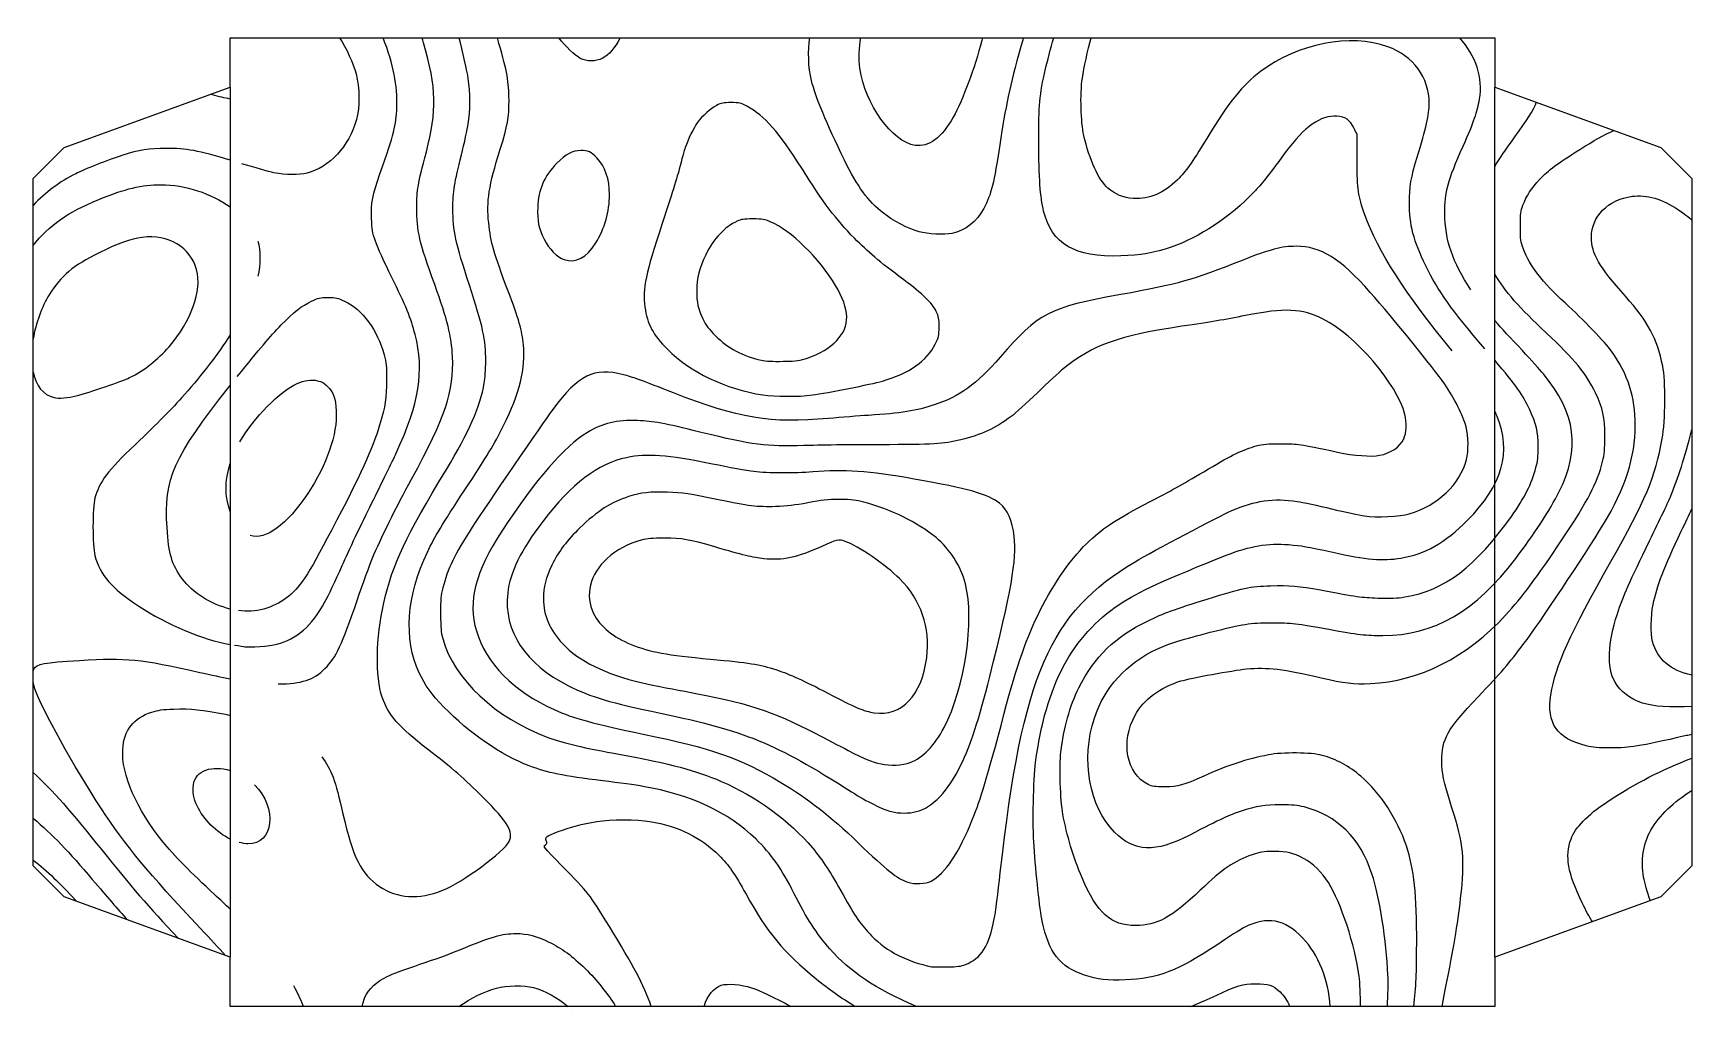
# Model space of a CAD drawing. Header units: inches. Extents: x -1.05 to 1.05, y -0.62 to 0.62.
import ezdxf

# ---------------------------------------------------------------- set-up
doc = ezdxf.new("R2010")
doc.units = ezdxf.units.IN
doc.header["$MEASUREMENT"] = 0
for name, color, linetype in [('design', 4, 'Continuous'), ('hammer', 10, 'Continuous'), ('IMAGE', 7, 'Continuous')]:
    doc.layers.add(name, color=color, linetype=linetype)

msp = doc.modelspace()

# ---------------------------------------------------------------- linework, layer by layer
at = {"layer": 'design'}
msp.add_lwpolyline([(-0.7773, -0.0172), (-0.7773, -0.0172)], close=True, dxfattribs=at)
for points, knots in [([(-0.6636, 0.615), (-0.655, 0.6018), (-0.6464, 0.5829), (-0.6427, 0.5692), (-0.6381, 0.5518), (-0.6378, 0.5263), (-0.6421, 0.5113), (-0.6518, 0.4772), (-0.6764, 0.4505), (-0.7049, 0.4431), (-0.7151, 0.4405), (-0.7323, 0.4407), (-0.7469, 0.4437), (-0.7537, 0.445), (-0.7719, 0.4502), (-0.7876, 0.4551)], [0, 0, 0, 0, 0.890501, 0.890501, 0.890501, 1.890501, 1.890501, 1.890501, 2.890501, 2.890501, 2.890501, 3.890501, 3.890501, 3.890501, 4.890501, 4.890501, 4.890501, 4.890501]), ([(-0.7432, -0.1551), (-0.7178, -0.1485), (-0.699, -0.132), (-0.6822, -0.1014), (-0.6783, -0.0944), (-0.6685, -0.0736), (-0.6604, -0.0552), (-0.6522, -0.0368), (-0.6354, -0.0013), (-0.623, 0.0237), (-0.6105, 0.0488), (-0.5965, 0.0775), (-0.5918, 0.0876), (-0.5625, 0.1507), (-0.5559, 0.192), (-0.5678, 0.2384), (-0.5729, 0.2585), (-0.5798, 0.2753), (-0.5977, 0.3114), (-0.6064, 0.329), (-0.6156, 0.3493), (-0.618, 0.3566), (-0.622, 0.3683), (-0.6226, 0.3716), (-0.6231, 0.3856), (-0.6238, 0.4054), (-0.6219, 0.4156), (-0.6124, 0.4424), (-0.594, 0.4945), (-0.592, 0.5024), (-0.5909, 0.5271), (-0.5898, 0.5541), (-0.5952, 0.5813), (-0.6085, 0.6148), (-0.6085, 0.6149), (-0.6085, 0.6149), (-0.6085, 0.615)], [0, 0, 0, 0, 1, 1, 1, 2, 2, 2, 3, 3, 3, 4, 4, 4, 5, 5, 5, 6, 6, 6, 7, 7, 7, 8, 8, 8, 9, 9, 9, 10, 10, 10, 11, 11, 11, 12, 12, 12, 12]), ([(-0.7417, -0.2055), (-0.7119, -0.2054), (-0.6964, -0.2004), (-0.6822, -0.186), (-0.6679, -0.1716), (-0.6606, -0.1561), (-0.6413, -0.0994), (-0.6343, -0.0789), (-0.6253, -0.0542), (-0.6213, -0.0445), (-0.6127, -0.0235), (-0.591, 0.0203), (-0.5722, 0.0547), (-0.529, 0.1337), (-0.5181, 0.1662), (-0.5203, 0.21), (-0.5215, 0.2359), (-0.5268, 0.2572), (-0.5429, 0.3016), (-0.5626, 0.3559), (-0.5658, 0.3697), (-0.5656, 0.3995), (-0.5655, 0.4225), (-0.5646, 0.4279), (-0.5535, 0.4702), (-0.5398, 0.5228), (-0.5405, 0.5509), (-0.5571, 0.6085), (-0.5577, 0.6108), (-0.5584, 0.613), (-0.559, 0.615)], [3.153737, 3.153737, 3.153737, 3.153737, 4.153737, 4.153737, 4.153737, 5.153737, 5.153737, 5.153737, 6.153737, 6.153737, 6.153737, 7.153737, 7.153737, 7.153737, 8.153737, 8.153737, 8.153737, 9.153737, 9.153737, 9.153737, 10.153737, 10.153737, 10.153737, 11.153737, 11.153737, 11.153737, 12.153737, 12.153737, 12.153737, 12.357657, 12.357657, 12.357657, 12.357657]), ([(-0.6861, -0.2983), (-0.6745, -0.3131), (-0.6689, -0.3283), (-0.6594, -0.3703), (-0.647, -0.4254), (-0.636, -0.4474), (-0.6131, -0.4626), (-0.5901, -0.4779), (-0.5627, -0.4797), (-0.5337, -0.4679), (-0.5068, -0.4569), (-0.4548, -0.4189), (-0.4484, -0.4055), (-0.4427, -0.3934), (-0.4499, -0.3813), (-0.4812, -0.35), (-0.5058, -0.3254), (-0.5198, -0.3132), (-0.552, -0.2883), (-0.5889, -0.2599), (-0.6016, -0.2452), (-0.6096, -0.2222), (-0.6185, -0.1965), (-0.6176, -0.1468), (-0.6074, -0.1026), (-0.596, -0.0526), (-0.5804, -0.0194), (-0.5281, 0.0667), (-0.4997, 0.1135), (-0.485, 0.1471), (-0.48, 0.1764), (-0.479, 0.1826), (-0.4781, 0.1951), (-0.4781, 0.2042), (-0.4781, 0.2318), (-0.4817, 0.2485), (-0.4989, 0.301), (-0.5166, 0.3548), (-0.5198, 0.3697), (-0.5198, 0.3982), (-0.5198, 0.4192), (-0.5179, 0.4315), (-0.509, 0.4664), (-0.5053, 0.4813), (-0.5013, 0.499), (-0.5003, 0.5056), (-0.4978, 0.5211), (-0.4978, 0.5465), (-0.5003, 0.5635), (-0.5016, 0.5719), (-0.5077, 0.5987), (-0.5119, 0.615)], [7.710071, 7.710071, 7.710071, 7.710071, 8.710071, 8.710071, 8.710071, 9.710071, 9.710071, 9.710071, 10.710071, 10.710071, 10.710071, 11.710071, 11.710071, 11.710071, 12.710071, 12.710071, 12.710071, 13.710071, 13.710071, 13.710071, 14.710071, 14.710071, 14.710071, 15.710071, 15.710071, 15.710071, 16.710071, 16.710071, 16.710071, 17.710071, 17.710071, 17.710071, 18.710071, 18.710071, 18.710071, 19.710071, 19.710071, 19.710071, 20.710071, 20.710071, 20.710071, 21.710071, 21.710071, 21.710071, 22.710071, 22.710071, 22.710071, 23.710071, 23.710071, 23.710071, 24.44512, 24.44512, 24.44512, 24.44512]), ([(0.0686, -0.615), (0.0157, -0.5922), (-0.0154, -0.5715), (-0.0413, -0.5421), (-0.0583, -0.5228), (-0.0709, -0.5033), (-0.0866, -0.4719), (-0.1024, -0.4404), (-0.1157, -0.4215), (-0.1354, -0.4024), (-0.1708, -0.3681), (-0.2173, -0.3464), (-0.2786, -0.3356), (-0.2866, -0.3342), (-0.3095, -0.3311), (-0.3297, -0.3286), (-0.3808, -0.3223), (-0.3994, -0.3185), (-0.423, -0.3095), (-0.4583, -0.2961), (-0.4996, -0.2677), (-0.5312, -0.235), (-0.5471, -0.2185), (-0.5553, -0.2072), (-0.5627, -0.1913), (-0.5826, -0.1489), (-0.5787, -0.093), (-0.5522, -0.0381), (-0.5422, -0.0174), (-0.5341, -0.0041), (-0.5047, 0.0408), (-0.4769, 0.0831), (-0.4673, 0.099), (-0.4555, 0.1226), (-0.4353, 0.1631), (-0.4272, 0.1959), (-0.4302, 0.2252), (-0.4321, 0.2435), (-0.4362, 0.2579), (-0.4496, 0.2932), (-0.468, 0.3419), (-0.4718, 0.3549), (-0.4744, 0.3799), (-0.4774, 0.4076), (-0.4743, 0.427), (-0.4598, 0.4734), (-0.4503, 0.504), (-0.4486, 0.5134), (-0.4486, 0.5359), (-0.4486, 0.5586), (-0.4511, 0.5727), (-0.4614, 0.6079), (-0.4621, 0.6103), (-0.4628, 0.6126), (-0.4635, 0.615)], [0, 0, 0, 0, 0.968776, 0.968776, 0.968776, 1.968776, 1.968776, 1.968776, 2.968776, 2.968776, 2.968776, 3.968776, 3.968776, 3.968776, 4.968776, 4.968776, 4.968776, 5.968776, 5.968776, 5.968776, 6.968776, 6.968776, 6.968776, 7.968776, 7.968776, 7.968776, 8.968776, 8.968776, 8.968776, 9.968776, 9.968776, 9.968776, 10.968776, 10.968776, 10.968776, 11.968776, 11.968776, 11.968776, 12.968776, 12.968776, 12.968776, 13.968776, 13.968776, 13.968776, 14.968776, 14.968776, 14.968776, 15.968776, 15.968776, 15.968776, 16.968776, 16.968776, 16.968776, 17.968776, 17.968776, 17.968776, 17.968776]), ([(-0.3076, 0.615), (-0.3142, 0.6019), (-0.3216, 0.5935), (-0.3304, 0.5888), (-0.3383, 0.5847), (-0.3503, 0.5847), (-0.3581, 0.5889), (-0.3654, 0.5927), (-0.377, 0.604), (-0.3853, 0.615)], [0, 0, 0, 0, 0.797712, 0.797712, 0.797712, 1.797712, 1.797712, 1.797712, 2.691821, 2.691821, 2.691821, 2.691821]), ([(0.2041, 0.615), (0.2031, 0.6113), (0.2021, 0.6075), (0.201, 0.6038), (0.1867, 0.5525), (0.1815, 0.5282), (0.1742, 0.4791), (0.1672, 0.4314), (0.1634, 0.4162), (0.1539, 0.3982), (0.1453, 0.3817), (0.1304, 0.3701), (0.1133, 0.3666), (0.1043, 0.3647), (0.0824, 0.3657), (0.0719, 0.3686), (0.0598, 0.3718), (0.0375, 0.3834), (0.0265, 0.3922), (0.0069, 0.4078), (-0.0066, 0.4262), (-0.0228, 0.4595), (-0.046, 0.5071), (-0.0594, 0.5394), (-0.0648, 0.5608), (-0.0688, 0.5768), (-0.0695, 0.5999), (-0.0667, 0.615)], [0, 0, 0, 0, 1, 1, 1, 2, 2, 2, 3, 3, 3, 4, 4, 4, 5, 5, 5, 6, 6, 6, 7, 7, 7, 8, 8, 8, 8.890286, 8.890286, 8.890286, 8.890286]), ([(0.1521, 0.615), (0.1518, 0.6139), (0.1515, 0.6128), (0.1513, 0.6117), (0.1427, 0.5775), (0.1272, 0.5358), (0.1152, 0.5143), (0.1006, 0.4883), (0.0839, 0.4758), (0.0669, 0.4784), (0.0376, 0.4828), (0.0034, 0.5305), (-0.0033, 0.5763), (-0.005, 0.588), (-0.0044, 0.6029), (-0.0021, 0.615)], [0, 0, 0, 0, 1, 1, 1, 2, 2, 2, 3, 3, 3, 4, 4, 4, 4.727581, 4.727581, 4.727581, 4.727581]), ([(0.7482, 0.2176), (0.6879, 0.2913), (0.6548, 0.3431), (0.6376, 0.3904), (0.6287, 0.4147), (0.6278, 0.4215), (0.6277, 0.4589), (0.6277, 0.47), (0.6277, 0.4812), (0.6277, 0.4923), (0.6264, 0.4948), (0.6251, 0.4973), (0.6239, 0.4999), (0.6184, 0.5108), (0.6127, 0.5149), (0.602, 0.5155), (0.5812, 0.5166), (0.5613, 0.5026), (0.5366, 0.4693), (0.5119, 0.436), (0.5078, 0.4308), (0.4967, 0.4191), (0.4672, 0.3879), (0.4275, 0.3615), (0.3916, 0.349), (0.3715, 0.3421), (0.3523, 0.3388), (0.3277, 0.338), (0.2688, 0.3363), (0.2402, 0.3529), (0.2299, 0.3949), (0.2256, 0.4127), (0.2238, 0.4375), (0.2237, 0.4829), (0.2235, 0.53), (0.2246, 0.5415), (0.2323, 0.5757), (0.2342, 0.5839), (0.2391, 0.6024), (0.2427, 0.615)], [15.971649, 15.971649, 15.971649, 15.971649, 16.971649, 16.971649, 16.971649, 17.971649, 17.971649, 17.971649, 18.971649, 18.971649, 18.971649, 19.971649, 19.971649, 19.971649, 20.971649, 20.971649, 20.971649, 21.971649, 21.971649, 21.971649, 22.971649, 22.971649, 22.971649, 23.971649, 23.971649, 23.971649, 24.971649, 24.971649, 24.971649, 25.971649, 25.971649, 25.971649, 26.971649, 26.971649, 26.971649, 27.971649, 27.971649, 27.971649, 28.644279, 28.644279, 28.644279, 28.644279]), ([(0.79, 0.2201), (0.7474, 0.2697), (0.7307, 0.2931), (0.7148, 0.3256), (0.6994, 0.3568), (0.694, 0.3779), (0.694, 0.4059), (0.694, 0.4247), (0.6964, 0.4392), (0.7035, 0.462), (0.7157, 0.5013), (0.7192, 0.517), (0.7192, 0.532), (0.7191, 0.5646), (0.6991, 0.5919), (0.6665, 0.6037), (0.6191, 0.6209), (0.5531, 0.608), (0.505, 0.5721), (0.4826, 0.5553), (0.4655, 0.534), (0.4369, 0.4872), (0.4166, 0.454), (0.411, 0.4461), (0.3997, 0.4347), (0.3824, 0.4174), (0.3649, 0.41), (0.3435, 0.4111), (0.3315, 0.4117), (0.32, 0.4164), (0.3115, 0.4241), (0.2995, 0.4349), (0.288, 0.4601), (0.2809, 0.4911), (0.277, 0.5079), (0.2761, 0.5432), (0.279, 0.5639), (0.2809, 0.5772), (0.2858, 0.5991), (0.2903, 0.615)], [21.590871, 21.590871, 21.590871, 21.590871, 22.590871, 22.590871, 22.590871, 23.590871, 23.590871, 23.590871, 24.590871, 24.590871, 24.590871, 25.590871, 25.590871, 25.590871, 26.590871, 26.590871, 26.590871, 27.590871, 27.590871, 27.590871, 28.590871, 28.590871, 28.590871, 29.590871, 29.590871, 29.590871, 30.590871, 30.590871, 30.590871, 31.590871, 31.590871, 31.590871, 32.590871, 32.590871, 32.590871, 33.590871, 33.590871, 33.590871, 34.465073, 34.465073, 34.465073, 34.465073]), ([(0.7722, 0.2951), (0.7489, 0.3297), (0.7391, 0.3584), (0.739, 0.3919), (0.7389, 0.4193), (0.7426, 0.4331), (0.7622, 0.4772), (0.7763, 0.5091), (0.7802, 0.5204), (0.7831, 0.5371), (0.7877, 0.5643), (0.7787, 0.5918), (0.7579, 0.615)], [17.563561, 17.563561, 17.563561, 17.563561, 18.563561, 18.563561, 18.563561, 19.563561, 19.563561, 19.563561, 20.563561, 20.563561, 20.563561, 21.469045, 21.469045, 21.469045, 21.469045]), ([(-0.8025, 0.5372), (-0.8092, 0.5386), (-0.8166, 0.5403), (-0.8248, 0.5424), (-0.8259, 0.5427), (-0.827, 0.543), (-0.828, 0.5432)], [2.6586933, 2.6586933, 2.6586933, 2.6586933, 2.8424896, 2.8424896, 2.8424896, 2.9191008, 2.9191008, 2.9191008, 2.9191008]), ([(-0.2476, 0.2194), (-0.2659, 0.2378), (-0.2731, 0.2515), (-0.2761, 0.2733), (-0.2793, 0.2967), (-0.2753, 0.3161), (-0.2545, 0.378), (-0.2456, 0.4048), (-0.2357, 0.4363), (-0.2326, 0.4481), (-0.2295, 0.4599), (-0.226, 0.4724), (-0.2249, 0.4759), (-0.2218, 0.4851), (-0.2137, 0.5018), (-0.2099, 0.5069), (-0.2031, 0.5158), (-0.1924, 0.5255), (-0.1854, 0.5291), (-0.179, 0.5323), (-0.1768, 0.5327), (-0.1668, 0.5327), (-0.1561, 0.5327), (-0.1549, 0.5325), (-0.1466, 0.528), (-0.1244, 0.5161), (-0.1057, 0.4949), (-0.0771, 0.4494), (-0.0493, 0.4051), (-0.0339, 0.3847), (-0.0103, 0.3605), (0.0071, 0.3428), (0.0207, 0.3313), (0.0523, 0.3077), (0.0768, 0.2895), (0.0881, 0.2784), (0.0936, 0.2673), (0.0968, 0.2608), (0.0972, 0.2586), (0.0972, 0.2479), (0.0972, 0.2364), (0.0969, 0.2353), (0.0924, 0.226), (0.0817, 0.2046), (0.0596, 0.1891), (0.0252, 0.1791), (0.011, 0.175), (-0.0445, 0.1639), (-0.0636, 0.1614), (-0.0811, 0.1591), (-0.1111, 0.1592), (-0.1264, 0.1615), (-0.1738, 0.1689), (-0.2188, 0.1904), (-0.2476, 0.2194)], [0, 0, 0, 0, 1, 1, 1, 2, 2, 2, 3, 3, 3, 4, 4, 4, 5, 5, 5, 6, 6, 6, 7, 7, 7, 8, 8, 8, 9, 9, 9, 10, 10, 10, 11, 11, 11, 12, 12, 12, 13, 13, 13, 14, 14, 14, 15, 15, 15, 16, 16, 16, 17, 17, 17, 18, 18, 18, 18]), ([(0.8025, 0.4515), (0.8082, 0.4611), (0.8156, 0.4721), (0.828, 0.4892), (0.8434, 0.5104), (0.8512, 0.5229), (0.8555, 0.5332)], [21.132819, 21.132819, 21.132819, 21.132819, 21.832184, 21.832184, 21.832184, 22.674945, 22.674945, 22.674945, 22.674945]), ([(0.7356, -0.615), (0.7512, -0.5358), (0.755, -0.5131), (0.7591, -0.4777), (0.7648, -0.4278), (0.7631, -0.4107), (0.7477, -0.3615), (0.7369, -0.3271), (0.7352, -0.3194), (0.7352, -0.3034), (0.7351, -0.2753), (0.7416, -0.2639), (0.7812, -0.2221), (0.8101, -0.1915), (0.8205, -0.1795), (0.8395, -0.1543), (0.8585, -0.1292), (0.9159, -0.043), (0.9403, -0.0028), (0.9681, 0.043), (0.9807, 0.082), (0.9807, 0.1229), (0.9807, 0.159), (0.9716, 0.1875), (0.9506, 0.2169), (0.9421, 0.2288), (0.9154, 0.2566), (0.8916, 0.2783), (0.8629, 0.3046), (0.847, 0.3251), (0.8389, 0.3464), (0.835, 0.3567), (0.8349, 0.3579), (0.8349, 0.3755), (0.8349, 0.3922), (0.8352, 0.3946), (0.8381, 0.4023), (0.843, 0.415), (0.8488, 0.4239), (0.8596, 0.4354), (0.8707, 0.4471), (0.8813, 0.4551), (0.9104, 0.4733), (0.9281, 0.4844), (0.9417, 0.492), (0.9537, 0.4975)], [0, 0, 0, 0, 0.927615, 0.927615, 0.927615, 1.927615, 1.927615, 1.927615, 2.927615, 2.927615, 2.927615, 3.927615, 3.927615, 3.927615, 4.927615, 4.927615, 4.927615, 5.927615, 5.927615, 5.927615, 6.927615, 6.927615, 6.927615, 7.927615, 7.927615, 7.927615, 8.927615, 8.927615, 8.927615, 9.927615, 9.927615, 9.927615, 10.927615, 10.927615, 10.927615, 11.927615, 11.927615, 11.927615, 12.927615, 12.927615, 12.927615, 13.927615, 13.927615, 13.927615, 14.629398, 14.629398, 14.629398, 14.629398]), ([(-0.8025, 0.4597), (-0.8428, 0.4719), (-0.8585, 0.4746), (-0.8835, 0.4746), (-0.9058, 0.4746), (-0.9177, 0.4727), (-0.9398, 0.4656), (-0.9578, 0.4597), (-0.9865, 0.4484), (-0.9985, 0.4424), (-1.0187, 0.4322), (-1.0366, 0.4189), (-1.0525, 0.4022)], [4.993644, 4.993644, 4.993644, 4.993644, 5.890501, 5.890501, 5.890501, 6.890501, 6.890501, 6.890501, 7.890501, 7.890501, 7.890501, 8.379592, 8.379592, 8.379592, 8.379592]), ([(-0.4041, 0.3593), (-0.4111, 0.3735), (-0.4128, 0.3824), (-0.4122, 0.3995), (-0.4112, 0.4229), (-0.4042, 0.4392), (-0.3878, 0.4558), (-0.3765, 0.4673), (-0.3679, 0.4719), (-0.3575, 0.4719), (-0.3485, 0.4719), (-0.3443, 0.47), (-0.3371, 0.4624), (-0.3265, 0.4513), (-0.3211, 0.4358), (-0.3211, 0.4159), (-0.321, 0.3944), (-0.3271, 0.3731), (-0.3386, 0.3545), (-0.3504, 0.3355), (-0.3637, 0.3285), (-0.3787, 0.3333), (-0.3872, 0.336), (-0.3982, 0.3472), (-0.4041, 0.3593)], [0, 0, 0, 0, 1, 1, 1, 2, 2, 2, 3, 3, 3, 4, 4, 4, 5, 5, 5, 6, 6, 6, 7, 7, 7, 8, 8, 8, 8]), ([(-1.0525, 0.3513), (-1.0322, 0.3771), (-1.0087, 0.3934), (-0.9693, 0.4096), (-0.9356, 0.4235), (-0.9145, 0.4285), (-0.8905, 0.4285), (-0.8591, 0.4285), (-0.8266, 0.4172), (-0.8025, 0.4003)], [0, 0, 0, 0, 0.913149, 0.913149, 0.913149, 1.913149, 1.913149, 1.913149, 2.494785, 2.494785, 2.494785, 2.494785]), ([(1.0525, -0.2696), (1.0501, -0.2702), (1.0478, -0.2707), (1.0456, -0.2712), (0.9827, -0.2854), (0.9752, -0.2867), (0.9504, -0.2868), (0.9327, -0.2869), (0.9278, -0.2865), (0.9183, -0.2841), (0.881, -0.2747), (0.868, -0.2557), (0.8737, -0.2192), (0.8793, -0.1828), (0.8978, -0.1417), (0.9498, -0.0501), (0.9939, 0.0276), (1.0062, 0.0572), (1.015, 0.1061), (1.0189, 0.128), (1.0193, 0.1801), (1.0156, 0.198), (1.0085, 0.2332), (0.9972, 0.2543), (0.9683, 0.2867), (0.9346, 0.3246), (0.9251, 0.341), (0.9251, 0.3616), (0.9251, 0.3885), (0.9456, 0.4091), (0.9769, 0.4137), (0.9946, 0.4163), (1.0157, 0.4102), (1.0355, 0.3967), (1.0405, 0.3934), (1.0448, 0.3901), (1.0525, 0.3836)], [0, 0, 0, 0, 0.056354, 0.056354, 0.056354, 1.056354, 1.056354, 1.056354, 2.056354, 2.056354, 2.056354, 3.056354, 3.056354, 3.056354, 4.056354, 4.056354, 4.056354, 5.056354, 5.056354, 5.056354, 6.056354, 6.056354, 6.056354, 7.056354, 7.056354, 7.056354, 8.056354, 8.056354, 8.056354, 9.056354, 9.056354, 9.056354, 10.056354, 10.056354, 10.056354, 10.685925, 10.685925, 10.685925, 10.685925]), ([(-0.1865, 0.2365), (-0.1954, 0.2454), (-0.1983, 0.2492), (-0.2025, 0.258), (-0.2087, 0.2711), (-0.2104, 0.2786), (-0.2104, 0.2938), (-0.2103, 0.3094), (-0.2068, 0.3238), (-0.199, 0.3395), (-0.189, 0.3598), (-0.1749, 0.3748), (-0.1591, 0.3821), (-0.1538, 0.3845), (-0.1508, 0.385), (-0.139, 0.385), (-0.1267, 0.3849), (-0.1242, 0.3845), (-0.1171, 0.3815), (-0.0906, 0.3702), (-0.0547, 0.3351), (-0.0342, 0.3005), (-0.0159, 0.2696), (-0.0154, 0.2488), (-0.0325, 0.2308), (-0.0412, 0.2215), (-0.0542, 0.2136), (-0.0689, 0.2086), (-0.0801, 0.2048), (-0.0823, 0.2045), (-0.1005, 0.2042), (-0.1143, 0.2039), (-0.1225, 0.2043), (-0.1283, 0.2056), (-0.1524, 0.211), (-0.1705, 0.2206), (-0.1865, 0.2365)], [0, 0, 0, 0, 1, 1, 1, 2, 2, 2, 3, 3, 3, 4, 4, 4, 5, 5, 5, 6, 6, 6, 7, 7, 7, 8, 8, 8, 9, 9, 9, 10, 10, 10, 11, 11, 11, 12, 12, 12, 12]), ([(-1.0525, 0.1903), (-1.0489, 0.1727), (-1.0399, 0.1617), (-1.0258, 0.1581), (-1.0207, 0.1568), (-1.0076, 0.1578), (-0.9978, 0.1603), (-0.9809, 0.1646), (-0.94, 0.1786), (-0.9301, 0.1835), (-0.9112, 0.1929), (-0.8943, 0.2062), (-0.8801, 0.2227), (-0.8517, 0.2557), (-0.8381, 0.2937), (-0.8451, 0.3206), (-0.8524, 0.3489), (-0.8813, 0.366), (-0.914, 0.3616), (-0.9292, 0.3596), (-0.9443, 0.3542), (-0.9688, 0.342), (-1.0016, 0.3258), (-1.017, 0.3129), (-1.0321, 0.2888), (-1.0416, 0.2737), (-1.0493, 0.2521), (-1.0525, 0.2326)], [0, 0, 0, 0, 0.663198, 0.663198, 0.663198, 1.663198, 1.663198, 1.663198, 2.663198, 2.663198, 2.663198, 3.663198, 3.663198, 3.663198, 4.663198, 4.663198, 4.663198, 5.663198, 5.663198, 5.663198, 6.663198, 6.663198, 6.663198, 7.663198, 7.663198, 7.663198, 8.50944, 8.50944, 8.50944, 8.50944]), ([(0.0116, -0.5255), (-0.0017, -0.5119), (-0.0096, -0.5007), (-0.0247, -0.4732), (-0.0402, -0.4451), (-0.0502, -0.4299), (-0.0636, -0.4138), (-0.0924, -0.3795), (-0.1351, -0.3482), (-0.1792, -0.3293), (-0.2129, -0.3149), (-0.2421, -0.3071), (-0.3071, -0.2952), (-0.3544, -0.2866), (-0.3791, -0.2808), (-0.3992, -0.2734), (-0.4656, -0.2491), (-0.5186, -0.1993), (-0.5327, -0.148), (-0.535, -0.1395), (-0.5354, -0.1346), (-0.5355, -0.1164), (-0.5355, -0.0983), (-0.5351, -0.0932), (-0.5327, -0.0836), (-0.5267, -0.0599), (-0.5173, -0.0405), (-0.4954, -0.0066), (-0.477, 0.022), (-0.4068, 0.1246), (-0.393, 0.1431), (-0.36, 0.1874), (-0.3411, 0.1967), (-0.3035, 0.1872), (-0.2929, 0.1845), (-0.2778, 0.179), (-0.24, 0.1642), (-0.1568, 0.1315), (-0.117, 0.1249), (-0.043, 0.1316), (-0.027, 0.133), (-0.0043, 0.1348), (0.0075, 0.1355), (0.049, 0.1382), (0.0685, 0.1413), (0.0911, 0.1488), (0.1234, 0.1596), (0.1444, 0.1748), (0.1746, 0.2094), (0.2238, 0.2659), (0.2362, 0.2723), (0.3277, 0.2889), (0.4011, 0.3022), (0.4192, 0.3073), (0.4818, 0.3323), (0.5175, 0.3466), (0.5316, 0.3502), (0.5504, 0.3502), (0.5817, 0.3502), (0.6062, 0.335), (0.6443, 0.2917), (0.6739, 0.2581), (0.7239, 0.1965), (0.7389, 0.1752), (0.7507, 0.1583), (0.7626, 0.1345), (0.766, 0.1211), (0.7691, 0.1088), (0.7693, 0.0904), (0.7665, 0.0795), (0.7585, 0.0483), (0.7296, 0.0208), (0.6939, 0.0104), (0.6821, 0.007), (0.6525, 0.0057), (0.6369, 0.0079), (0.6311, 0.0087), (0.6124, 0.0127), (0.5953, 0.0169), (0.5782, 0.021), (0.5586, 0.0252), (0.5517, 0.0263), (0.522, 0.0308), (0.4976, 0.0273), (0.4687, 0.0146), (0.4531, 0.0078), (0.3673, -0.0376), (0.346, -0.0503), (0.2372, -0.115), (0.2029, -0.1942), (0.1749, -0.4452), (0.1721, -0.4704), (0.1687, -0.4967), (0.1673, -0.5038), (0.1607, -0.5381), (0.1505, -0.5542), (0.1307, -0.5619), (0.1251, -0.5641), (0.1205, -0.5646), (0.1073, -0.5649), (0.0983, -0.5651), (0.0894, -0.565), (0.0877, -0.5646), (0.0568, -0.5585), (0.0314, -0.5455), (0.0116, -0.5255)], [0, 0, 0, 0, 1, 1, 1, 2, 2, 2, 3, 3, 3, 4, 4, 4, 5, 5, 5, 6, 6, 6, 7, 7, 7, 8, 8, 8, 9, 9, 9, 10, 10, 10, 11, 11, 11, 12, 12, 12, 13, 13, 13, 14, 14, 14, 15, 15, 15, 16, 16, 16, 17, 17, 17, 18, 18, 18, 19, 19, 19, 20, 20, 20, 21, 21, 21, 22, 22, 22, 23, 23, 23, 24, 24, 24, 25, 25, 25, 26, 26, 26, 27, 27, 27, 28, 28, 28, 29, 29, 29, 30, 30, 30, 31, 31, 31, 32, 32, 32, 33, 33, 33, 34, 34, 34, 35, 35, 35, 35]), ([(0.6996, -0.615), (0.7025, -0.5904), (0.7033, -0.5717), (0.7033, -0.5358), (0.7035, -0.4726), (0.7001, -0.4408), (0.6903, -0.4113), (0.6788, -0.377), (0.658, -0.3452), (0.6323, -0.3227), (0.618, -0.3102), (0.6012, -0.3011), (0.5834, -0.2962), (0.5699, -0.2925), (0.5328, -0.2921), (0.5152, -0.2956), (0.4871, -0.3011), (0.4636, -0.3088), (0.4331, -0.3226), (0.4067, -0.3346), (0.401, -0.3361), (0.3839, -0.3362), (0.3703, -0.3362), (0.3681, -0.3359), (0.3624, -0.3331), (0.3348, -0.3194), (0.3274, -0.279), (0.3461, -0.245), (0.3572, -0.2251), (0.3774, -0.21), (0.404, -0.2018), (0.4164, -0.198), (0.4694, -0.1883), (0.4875, -0.1865), (0.5133, -0.184), (0.5345, -0.1865), (0.5822, -0.1977), (0.6115, -0.2046), (0.6227, -0.206), (0.6447, -0.2051), (0.7059, -0.2026), (0.7677, -0.1713), (0.8162, -0.1181), (0.8379, -0.0943), (0.8553, -0.071), (0.8875, -0.0227), (0.9214, 0.0283), (0.9322, 0.0491), (0.9393, 0.077), (0.9416, 0.0863), (0.9421, 0.0917), (0.9421, 0.109), (0.942, 0.1338), (0.9399, 0.1437), (0.9302, 0.1641), (0.9187, 0.1884), (0.9036, 0.2067), (0.8678, 0.2402), (0.8337, 0.2721), (0.8155, 0.2927), (0.8025, 0.3149)], [0, 0, 0, 0, 0.832184, 0.832184, 0.832184, 1.832184, 1.832184, 1.832184, 2.832184, 2.832184, 2.832184, 3.832184, 3.832184, 3.832184, 4.832184, 4.832184, 4.832184, 5.832184, 5.832184, 5.832184, 6.832184, 6.832184, 6.832184, 7.832184, 7.832184, 7.832184, 8.832184, 8.832184, 8.832184, 9.832184, 9.832184, 9.832184, 10.832184, 10.832184, 10.832184, 11.832184, 11.832184, 11.832184, 12.832184, 12.832184, 12.832184, 13.832184, 13.832184, 13.832184, 14.832184, 14.832184, 14.832184, 15.832184, 15.832184, 15.832184, 16.832184, 16.832184, 16.832184, 17.832184, 17.832184, 17.832184, 18.832184, 18.832184, 18.832184, 19.657646, 19.657646, 19.657646, 19.657646]), ([(-0.7934, 0.1848), (-0.7647, 0.2207), (-0.7524, 0.2351), (-0.7377, 0.2503), (-0.7213, 0.2672), (-0.7121, 0.2744), (-0.6991, 0.2806), (-0.6904, 0.2848), (-0.6888, 0.2852), (-0.6783, 0.2852), (-0.6678, 0.2852), (-0.6662, 0.2848), (-0.6573, 0.2806), (-0.6344, 0.2697), (-0.6157, 0.2442), (-0.6072, 0.2126), (-0.6045, 0.2022), (-0.604, 0.1978), (-0.604, 0.1804), (-0.6039, 0.1577), (-0.6055, 0.1472), (-0.6128, 0.1231), (-0.6221, 0.0925), (-0.6366, 0.0606), (-0.6736, -0.0099), (-0.7047, -0.0692), (-0.7142, -0.0836), (-0.7311, -0.0963), (-0.7486, -0.1096), (-0.7702, -0.1153), (-0.792, -0.1124)], [2, 2, 2, 2, 3, 3, 3, 4, 4, 4, 5, 5, 5, 6, 6, 6, 7, 7, 7, 8, 8, 8, 9, 9, 9, 10, 10, 10, 11, 11, 11, 12, 12, 12, 12]), ([(-0.0058, -0.407), (-0.0411, -0.3729), (-0.0688, -0.3514), (-0.1038, -0.3305), (-0.1551, -0.2999), (-0.1916, -0.2871), (-0.2784, -0.2692), (-0.3413, -0.2562), (-0.3665, -0.2493), (-0.3914, -0.2381), (-0.4424, -0.2151), (-0.4782, -0.1788), (-0.49, -0.1382), (-0.501, -0.1004), (-0.4914, -0.0628), (-0.4577, -0.0115), (-0.4142, 0.0549), (-0.3785, 0.0961), (-0.3491, 0.1138), (-0.3295, 0.1257), (-0.3121, 0.1298), (-0.2855, 0.1289), (-0.2647, 0.1281), (-0.2529, 0.1259), (-0.2047, 0.1139), (-0.1402, 0.0979), (-0.1214, 0.0955), (-0.0746, 0.0971), (-0.0572, 0.0978), (-0.0137, 0.0983), (0.022, 0.0983), (0.0911, 0.0983), (0.1013, 0.0989), (0.125, 0.1046), (0.1503, 0.1106), (0.1686, 0.119), (0.1887, 0.1341), (0.1938, 0.138), (0.2088, 0.1515), (0.2219, 0.1642), (0.235, 0.1769), (0.2499, 0.1906), (0.2548, 0.1947), (0.2922, 0.225), (0.3256, 0.237), (0.4052, 0.2486), (0.443, 0.2541), (0.4588, 0.2568), (0.4862, 0.2623), (0.5355, 0.2723), (0.5577, 0.2713), (0.5846, 0.2579), (0.625, 0.2379), (0.6785, 0.1754), (0.6884, 0.1366), (0.691, 0.1267), (0.6903, 0.1129), (0.6869, 0.1059), (0.6819, 0.0953), (0.6706, 0.0875), (0.6563, 0.0848), (0.6454, 0.0827), (0.6237, 0.0844), (0.603, 0.0888), (0.5515, 0.0998), (0.5545, 0.0993), (0.5317, 0.0994), (0.5131, 0.0995), (0.5088, 0.0991), (0.4998, 0.0967), (0.483, 0.0921), (0.4685, 0.0851), (0.4392, 0.0676), (0.4057, 0.0476), (0.3987, 0.0437), (0.3649, 0.026), (0.3218, 0.0034), (0.3076, -0.0058), (0.2882, -0.0236), (0.267, -0.0431), (0.2429, -0.077), (0.2255, -0.112), (0.2083, -0.1466), (0.1965, -0.1804), (0.1799, -0.2427), (0.1569, -0.329), (0.1508, -0.3495), (0.1393, -0.3782), (0.1229, -0.4194), (0.1044, -0.447), (0.0871, -0.4559), (0.0804, -0.4594), (0.0652, -0.4602), (0.0577, -0.4574), (0.043, -0.4521), (0.0321, -0.4434), (-0.0058, -0.407)], [0, 0, 0, 0, 1, 1, 1, 2, 2, 2, 3, 3, 3, 4, 4, 4, 5, 5, 5, 6, 6, 6, 7, 7, 7, 8, 8, 8, 9, 9, 9, 10, 10, 10, 11, 11, 11, 12, 12, 12, 13, 13, 13, 14, 14, 14, 15, 15, 15, 16, 16, 16, 17, 17, 17, 18, 18, 18, 19, 19, 19, 20, 20, 20, 21, 21, 21, 22, 22, 22, 23, 23, 23, 24, 24, 24, 25, 25, 25, 26, 26, 26, 27, 27, 27, 28, 28, 28, 29, 29, 29, 30, 30, 30, 31, 31, 31, 32, 32, 32, 32]), ([(0.6662, -0.615), (0.667, -0.6011), (0.6673, -0.5846), (0.6669, -0.5749), (0.665, -0.5318), (0.6564, -0.4773), (0.6465, -0.4467), (0.632, -0.4017), (0.6021, -0.3722), (0.5605, -0.3618), (0.5517, -0.3596), (0.5455, -0.359), (0.531, -0.359), (0.5098, -0.3589), (0.5012, -0.3604), (0.4794, -0.3675), (0.4649, -0.3722), (0.4567, -0.3761), (0.4144, -0.3979), (0.3714, -0.4201), (0.3452, -0.419), (0.32, -0.3938), (0.2876, -0.3614), (0.2771, -0.3017), (0.2943, -0.2488), (0.3068, -0.2104), (0.3354, -0.1789), (0.3735, -0.1614), (0.3883, -0.1546), (0.4073, -0.1486), (0.4414, -0.1399), (0.4844, -0.129), (0.4909, -0.128), (0.519, -0.1279), (0.5449, -0.1278), (0.5508, -0.1285), (0.5917, -0.136), (0.6285, -0.1429), (0.6391, -0.1441), (0.6605, -0.1441), (0.7253, -0.1439), (0.7779, -0.1134), (0.829, -0.0463), (0.8512, -0.0172), (0.8731, 0.0165), (0.8839, 0.0379), (0.9115, 0.093), (0.9057, 0.1374), (0.8642, 0.1882), (0.8601, 0.1933), (0.8481, 0.2065), (0.8376, 0.2177), (0.8221, 0.2341), (0.8111, 0.246), (0.8025, 0.2558)], [0, 0, 0, 0, 0.563561, 0.563561, 0.563561, 1.563561, 1.563561, 1.563561, 2.563561, 2.563561, 2.563561, 3.563561, 3.563561, 3.563561, 4.563561, 4.563561, 4.563561, 5.563561, 5.563561, 5.563561, 6.563561, 6.563561, 6.563561, 7.563561, 7.563561, 7.563561, 8.563561, 8.563561, 8.563561, 9.563561, 9.563561, 9.563561, 10.563561, 10.563561, 10.563561, 11.563561, 11.563561, 11.563561, 12.563561, 12.563561, 12.563561, 13.563561, 13.563561, 13.563561, 14.563561, 14.563561, 14.563561, 15.563561, 15.563561, 15.563561, 16.563561, 16.563561, 16.563561, 16.956398, 16.956398, 16.956398, 16.956398]), ([(-0.8025, 0.2379), (-0.818, 0.2135), (-0.8376, 0.1877), (-0.8604, 0.162), (-0.8778, 0.1425), (-0.8933, 0.1268), (-0.9232, 0.0982), (-0.9582, 0.0649), (-0.9681, 0.0517), (-0.9741, 0.0306), (-0.9774, 0.0189), (-0.9774, -0.0305), (-0.9742, -0.0423), (-0.9673, -0.0673), (-0.953, -0.0839), (-0.9186, -0.1066), (-0.8828, -0.1304), (-0.8373, -0.1494), (-0.8025, -0.1553)], [4.44289, 4.44289, 4.44289, 4.44289, 4.913149, 4.913149, 4.913149, 5.913149, 5.913149, 5.913149, 6.913149, 6.913149, 6.913149, 7.913149, 7.913149, 7.913149, 8.913149, 8.913149, 8.913149, 9.862541, 9.862541, 9.862541, 9.862541]), ([(0.632, -0.615), (0.632, -0.6012), (0.6313, -0.5848), (0.6303, -0.5768), (0.625, -0.5373), (0.6075, -0.4838), (0.5913, -0.4578), (0.5834, -0.4451), (0.571, -0.4329), (0.5604, -0.4275), (0.5453, -0.4196), (0.5397, -0.4183), (0.5222, -0.4184), (0.5077, -0.4184), (0.5054, -0.4188), (0.4944, -0.4225), (0.4721, -0.4302), (0.457, -0.4405), (0.4287, -0.4675), (0.3924, -0.5021), (0.3736, -0.5124), (0.3465, -0.5124), (0.3154, -0.5124), (0.2975, -0.4964), (0.2787, -0.4518), (0.2676, -0.4256), (0.2592, -0.3978), (0.2543, -0.3709), (0.2511, -0.3538), (0.2497, -0.3098), (0.2518, -0.292), (0.2553, -0.2616), (0.2632, -0.2333), (0.2746, -0.2105), (0.2945, -0.1709), (0.3205, -0.1457), (0.3624, -0.1253), (0.3819, -0.1158), (0.3961, -0.1106), (0.4376, -0.0977), (0.4826, -0.0836), (0.4919, -0.0817), (0.5179, -0.0808), (0.5414, -0.0801), (0.5537, -0.0811), (0.5812, -0.0862), (0.6281, -0.095), (0.6329, -0.0957), (0.6542, -0.0964), (0.6708, -0.097), (0.6785, -0.0967), (0.6882, -0.0951), (0.7385, -0.0868), (0.7786, -0.0565), (0.8236, 0.0073), (0.84, 0.0305), (0.8491, 0.0486), (0.8547, 0.0692), (0.8569, 0.0773), (0.8575, 0.0827), (0.8575, 0.0957), (0.8574, 0.1146), (0.855, 0.1252), (0.8468, 0.1426), (0.8385, 0.1605), (0.8294, 0.1737), (0.8025, 0.2055)], [0, 0, 0, 0, 0.590871, 0.590871, 0.590871, 1.590871, 1.590871, 1.590871, 2.590871, 2.590871, 2.590871, 3.590871, 3.590871, 3.590871, 4.590871, 4.590871, 4.590871, 5.590871, 5.590871, 5.590871, 6.590871, 6.590871, 6.590871, 7.590871, 7.590871, 7.590871, 8.590871, 8.590871, 8.590871, 9.590871, 9.590871, 9.590871, 10.590871, 10.590871, 10.590871, 11.590871, 11.590871, 11.590871, 12.590871, 12.590871, 12.590871, 13.590871, 13.590871, 13.590871, 14.590871, 14.590871, 14.590871, 15.590871, 15.590871, 15.590871, 16.590871, 16.590871, 16.590871, 17.590871, 17.590871, 17.590871, 18.590871, 18.590871, 18.590871, 19.590871, 19.590871, 19.590871, 20.590871, 20.590871, 20.590871, 21.467444, 21.467444, 21.467444, 21.467444]), ([(-0.863, -0.0723), (-0.8766, -0.054), (-0.8805, -0.0408), (-0.8826, -0.0069), (-0.8864, 0.055), (-0.8753, 0.0817), (-0.8025, 0.1734)], [0, 0, 0, 0, 1, 1, 1, 1.961419, 1.961419, 1.961419, 1.961419]), ([(-0.7901, 0.1019), (-0.7729, 0.132), (-0.7391, 0.1665), (-0.7175, 0.1761), (-0.7086, 0.18), (-0.6995, 0.1812), (-0.6917, 0.1796), (-0.6862, 0.1785), (-0.6837, 0.1771), (-0.679, 0.1723), (-0.6713, 0.1647), (-0.6688, 0.1574), (-0.6679, 0.1412), (-0.6664, 0.1116), (-0.6797, 0.0729), (-0.7041, 0.0362), (-0.7305, -0.0036), (-0.7574, -0.0232), (-0.7773, -0.0172)], [1, 1, 1, 1, 2, 2, 2, 3, 3, 3, 4, 4, 4, 5, 5, 5, 6, 6, 6, 7, 7, 7, 7]), ([(0.5936, -0.615), (0.5915, -0.5808), (0.5788, -0.5494), (0.5586, -0.5281), (0.5359, -0.5042), (0.5137, -0.5001), (0.4851, -0.5145), (0.4802, -0.517), (0.4642, -0.5272), (0.4495, -0.5371), (0.4013, -0.5696), (0.375, -0.5797), (0.3334, -0.5815), (0.3121, -0.5824), (0.2973, -0.5806), (0.2819, -0.5755), (0.2509, -0.5652), (0.2361, -0.5462), (0.228, -0.5067), (0.2252, -0.4928), (0.22, -0.4455), (0.2177, -0.4121), (0.2158, -0.3842), (0.2168, -0.3265), (0.2196, -0.3053), (0.2328, -0.2066), (0.2656, -0.1449), (0.3264, -0.1042), (0.3493, -0.0889), (0.3859, -0.0721), (0.4628, -0.0417), (0.4908, -0.0306), (0.515, -0.0265), (0.5408, -0.0286), (0.5576, -0.03), (0.5631, -0.031), (0.5967, -0.0383), (0.6394, -0.0477), (0.6602, -0.0495), (0.6832, -0.0458), (0.7139, -0.0408), (0.7394, -0.0263), (0.7678, 0.0023), (0.8118, 0.0464), (0.8242, 0.09), (0.8054, 0.1343), (0.8045, 0.1365), (0.8035, 0.1386), (0.8025, 0.1408)], [0, 0, 0, 0, 0.971649, 0.971649, 0.971649, 1.971649, 1.971649, 1.971649, 2.971649, 2.971649, 2.971649, 3.971649, 3.971649, 3.971649, 4.971649, 4.971649, 4.971649, 5.971649, 5.971649, 5.971649, 6.971649, 6.971649, 6.971649, 7.971649, 7.971649, 7.971649, 8.971649, 8.971649, 8.971649, 9.971649, 9.971649, 9.971649, 10.971649, 10.971649, 10.971649, 11.971649, 11.971649, 11.971649, 12.971649, 12.971649, 12.971649, 13.971649, 13.971649, 13.971649, 14.971649, 14.971649, 14.971649, 15.071466, 15.071466, 15.071466, 15.071466]), ([(1.0525, -0.2342), (1.0254, -0.2357), (1.0037, -0.2343), (0.9901, -0.2299), (0.9745, -0.2249), (0.9614, -0.2149), (0.955, -0.2032), (0.9445, -0.1839), (0.9456, -0.154), (0.958, -0.1166), (0.9656, -0.0937), (0.9738, -0.0752), (0.9989, -0.0236), (1.0116, 0.0024), (1.0238, 0.028), (1.0259, 0.0333), (1.0356, 0.0572), (1.0429, 0.08), (1.0525, 0.1177)], [0, 0, 0, 0, 0.566386, 0.566386, 0.566386, 1.566386, 1.566386, 1.566386, 2.566386, 2.566386, 2.566386, 3.566386, 3.566386, 3.566386, 4.566386, 4.566386, 4.566386, 5.419657, 5.419657, 5.419657, 5.419657]), ([(0.0366, -0.3676), (0.0257, -0.365), (0.006, -0.3552), (-0.0141, -0.3424), (-0.112, -0.2802), (-0.1485, -0.2652), (-0.2565, -0.2427), (-0.3195, -0.2296), (-0.345, -0.222), (-0.3731, -0.2079), (-0.4279, -0.1804), (-0.4557, -0.1381), (-0.4503, -0.0904), (-0.4473, -0.0637), (-0.4334, -0.0351), (-0.4059, 0.0007), (-0.3686, 0.0493), (-0.3358, 0.0743), (-0.2994, 0.0818), (-0.2729, 0.0873), (-0.2493, 0.0855), (-0.1904, 0.0737), (-0.1698, 0.0695), (-0.1462, 0.0652), (-0.138, 0.0642), (-0.1207, 0.062), (-0.0852, 0.0617), (-0.0632, 0.0637), (-0.0236, 0.0672), (0.0075, 0.065), (0.0656, 0.0547), (0.1347, 0.0424), (0.1586, 0.0356), (0.1739, 0.0239), (0.1839, 0.0163), (0.1902, 0.0021), (0.1926, -0.0184), (0.1959, -0.0473), (0.1886, -0.0896), (0.1616, -0.196), (0.1473, -0.2523), (0.1376, -0.2822), (0.1249, -0.3084), (0.1088, -0.3418), (0.0892, -0.3623), (0.0682, -0.3677), (0.059, -0.3701), (0.0467, -0.3701), (0.0366, -0.3676)], [0, 0, 0, 0, 1, 1, 1, 2, 2, 2, 3, 3, 3, 4, 4, 4, 5, 5, 5, 6, 6, 6, 7, 7, 7, 8, 8, 8, 9, 9, 9, 10, 10, 10, 11, 11, 11, 12, 12, 12, 13, 13, 13, 14, 14, 14, 15, 15, 15, 16, 16, 16, 16]), ([(-0.0182, -0.29), (-0.0291, -0.2843), (-0.0476, -0.2747), (-0.0594, -0.2686), (-0.115, -0.2397), (-0.1475, -0.2292), (-0.2255, -0.2149), (-0.2467, -0.2111), (-0.2709, -0.2062), (-0.2792, -0.2043), (-0.3271, -0.1928), (-0.3591, -0.1771), (-0.3807, -0.1543), (-0.3969, -0.1371), (-0.4049, -0.1184), (-0.4049, -0.0972), (-0.4049, -0.0823), (-0.4019, -0.0706), (-0.3941, -0.0546), (-0.3857, -0.0374), (-0.3748, -0.0228), (-0.3586, -0.0072), (-0.3369, 0.0138), (-0.3184, 0.0256), (-0.2969, 0.0323), (-0.2807, 0.0374), (-0.2694, 0.0387), (-0.248, 0.0379), (-0.2275, 0.0372), (-0.2198, 0.0361), (-0.1826, 0.0282), (-0.1457, 0.0204), (-0.1331, 0.0189), (-0.1106, 0.0197), (-0.0955, 0.0202), (-0.086, 0.0213), (-0.0695, 0.0245), (-0.0508, 0.0282), (-0.0456, 0.0287), (-0.0291, 0.0287), (-0.0129, 0.0286), (-0.0084, 0.0281), (0.0018, 0.0254), (0.0357, 0.0163), (0.0698, -0.0005), (0.0933, -0.0197), (0.1106, -0.0337), (0.1249, -0.0562), (0.1306, -0.0783), (0.1426, -0.1252), (0.13, -0.2099), (0.1035, -0.2609), (0.0915, -0.2839), (0.0767, -0.2991), (0.0603, -0.3053), (0.051, -0.3088), (0.0345, -0.3097), (0.0239, -0.3072), (0.011, -0.3042), (0.0023, -0.3006), (-0.0182, -0.29)], [0, 0, 0, 0, 1, 1, 1, 2, 2, 2, 3, 3, 3, 4, 4, 4, 5, 5, 5, 6, 6, 6, 7, 7, 7, 8, 8, 8, 9, 9, 9, 10, 10, 10, 11, 11, 11, 12, 12, 12, 13, 13, 13, 14, 14, 14, 15, 15, 15, 16, 16, 16, 17, 17, 17, 18, 18, 18, 19, 19, 19, 20, 20, 20, 20]), ([(1.0525, -0.1944), (1.0251, -0.1884), (1.0087, -0.1743), (1.0028, -0.1518), (1, -0.1411), (1.0003, -0.1197), (1.0034, -0.1046), (1.0083, -0.0805), (1.0169, -0.058), (1.0391, -0.0116), (1.0447, 0.0001), (1.0489, 0.0088), (1.0525, 0.0169)], [0, 0, 0, 0, 0.68438, 0.68438, 0.68438, 1.68438, 1.68438, 1.68438, 2.68438, 2.68438, 2.68438, 3.014791, 3.014791, 3.014791, 3.014791]), ([(-0.0438, -0.2173), (-0.0748, -0.201), (-0.0918, -0.1933), (-0.1088, -0.1878), (-0.132, -0.1804), (-0.1427, -0.1786), (-0.1933, -0.174), (-0.2484, -0.1689), (-0.2693, -0.165), (-0.2937, -0.1553), (-0.3156, -0.1467), (-0.3335, -0.1319), (-0.3413, -0.1162), (-0.3527, -0.0932), (-0.346, -0.0658), (-0.3241, -0.0461), (-0.3118, -0.035), (-0.298, -0.0278), (-0.2797, -0.0227), (-0.2735, -0.021), (-0.2669, -0.0205), (-0.2514, -0.0205), (-0.2281, -0.0205), (-0.2212, -0.0217), (-0.1876, -0.0315), (-0.1512, -0.042), (-0.1394, -0.0449), (-0.1253, -0.0465), (-0.1018, -0.0492), (-0.0832, -0.0452), (-0.0518, -0.0308), (-0.0329, -0.0221), (-0.0306, -0.0216), (-0.022, -0.0245), (-0.0063, -0.0298), (0.0303, -0.0548), (0.0471, -0.0718), (0.0743, -0.0991), (0.0862, -0.1339), (0.0815, -0.1722), (0.0755, -0.22), (0.0495, -0.2473), (0.015, -0.2421), (0.0014, -0.2401), (-0.0093, -0.2356), (-0.0438, -0.2173)], [0, 0, 0, 0, 1, 1, 1, 2, 2, 2, 3, 3, 3, 4, 4, 4, 5, 5, 5, 6, 6, 6, 7, 7, 7, 8, 8, 8, 9, 9, 9, 10, 10, 10, 11, 11, 11, 12, 12, 12, 13, 13, 13, 14, 14, 14, 15, 15, 15, 15]), ([(-0.797, -0.1562), (-0.7908, -0.157), (-0.7848, -0.1579), (-0.7838, -0.1582), (-0.7786, -0.1594), (-0.752, -0.1574), (-0.7432, -0.1551)], [9.913149, 9.913149, 9.913149, 9.913149, 10.913149, 10.913149, 10.913149, 11.913149, 11.913149, 11.913149, 11.913149]), ([(-1.0525, -0.1892), (-1.0523, -0.1883), (-1.052, -0.1874), (-1.0516, -0.1867), (-1.0481, -0.1801), (-1.0393, -0.1784), (-0.9937, -0.1757), (-0.9326, -0.1721), (-0.9179, -0.1735), (-0.8412, -0.1908), (-0.8263, -0.1942), (-0.8136, -0.1968), (-0.8025, -0.1989)], [0, 0, 0, 0, 0.153737, 0.153737, 0.153737, 1.153737, 1.153737, 1.153737, 2.153737, 2.153737, 2.153737, 2.458065, 2.458065, 2.458065, 2.458065]), ([(-0.8083, -0.5504), (-0.8171, -0.5407), (-0.8274, -0.5295), (-0.84, -0.5162), (-0.9069, -0.4451), (-0.9357, -0.4104), (-0.9659, -0.364), (-1.0004, -0.3112), (-1.0416, -0.2369), (-1.0503, -0.2118), (-1.0513, -0.2089), (-1.052, -0.2056), (-1.0525, -0.2024)], [0, 0, 0, 0, 0.225712, 0.225712, 0.225712, 1.225712, 1.225712, 1.225712, 2.225712, 2.225712, 2.225712, 2.557204, 2.557204, 2.557204, 2.557204]), ([(-0.8025, -0.4915), (-0.8086, -0.4858), (-0.8151, -0.4796), (-0.8223, -0.473), (-0.852, -0.4456), (-0.875, -0.422), (-0.8876, -0.4063), (-0.9216, -0.3638), (-0.9407, -0.3201), (-0.9388, -0.2889), (-0.9373, -0.2642), (-0.9255, -0.2489), (-0.9019, -0.2413), (-0.8937, -0.2387), (-0.8884, -0.2379), (-0.874, -0.2374), (-0.8529, -0.2366), (-0.8375, -0.2382), (-0.8083, -0.2441), (-0.8064, -0.2445), (-0.8044, -0.2449), (-0.8025, -0.2453)], [1.600772, 1.600772, 1.600772, 1.600772, 1.710071, 1.710071, 1.710071, 2.710071, 2.710071, 2.710071, 3.710071, 3.710071, 3.710071, 4.710071, 4.710071, 4.710071, 5.710071, 5.710071, 5.710071, 6.710071, 6.710071, 6.710071, 6.741646, 6.741646, 6.741646, 6.741646]), ([(-0.8445, -0.3604), (-0.849, -0.3508), (-0.8505, -0.3423), (-0.8492, -0.3338), (-0.8464, -0.3148), (-0.8249, -0.3087), (-0.8025, -0.3153)], [0, 0, 0, 0, 1, 1, 1, 1.676127, 1.676127, 1.676127, 1.676127]), ([(0.9263, -0.5074), (0.9221, -0.5009), (0.9182, -0.4935), (0.9137, -0.4843), (0.8949, -0.4452), (0.8913, -0.4248), (0.8992, -0.4025), (0.9044, -0.3879), (0.9199, -0.3719), (0.9448, -0.3555), (0.9801, -0.3322), (1.0158, -0.3137), (1.0525, -0.2998)], [0, 0, 0, 0, 0.405448, 0.405448, 0.405448, 1.405448, 1.405448, 1.405448, 2.405448, 2.405448, 2.405448, 2.997774, 2.997774, 2.997774, 2.997774]), ([(-1.0525, -0.318), (-1.0273, -0.3408), (-1.0042, -0.3679), (-0.9654, -0.4164), (-0.9285, -0.4626), (-0.9066, -0.488), (-0.8682, -0.5286)], [0, 0, 0, 0, 0.579765, 0.579765, 0.579765, 1.499076, 1.499076, 1.499076, 1.499076]), ([(-0.7716, -0.3337), (-0.7422, -0.3627), (-0.7473, -0.4093), (-0.78, -0.4087), (-0.7824, -0.4087), (-0.7875, -0.4078), (-0.7912, -0.4068), (-0.7912, -0.4068), (-0.7912, -0.4068), (-0.7912, -0.4068)], [2, 2, 2, 2, 3, 3, 3, 4, 4, 4, 5, 5, 5, 5]), ([(0.9997, -0.4807), (0.9961, -0.4702), (0.9927, -0.4583), (0.9913, -0.4508), (0.9874, -0.4301), (0.9908, -0.4079), (1.0004, -0.3913), (1.0113, -0.3725), (1.0298, -0.355), (1.0525, -0.3408)], [0, 0, 0, 0, 0.583054, 0.583054, 0.583054, 1.583054, 1.583054, 1.583054, 2.078495, 2.078495, 2.078495, 2.078495]), ([(-1.0525, -0.3762), (-1.0283, -0.3962), (-1.0064, -0.4194), (-0.9775, -0.4537), (-0.9578, -0.477), (-0.9458, -0.491), (-0.9329, -0.505)], [0, 0, 0, 0, 0.530769, 0.530769, 0.530769, 1.076869, 1.076869, 1.076869, 1.076869]), ([(-0.2682, -0.615), (-0.2781, -0.5868), (-0.2908, -0.5632), (-0.3212, -0.5137), (-0.3472, -0.4714), (-0.3469, -0.4718), (-0.3819, -0.4361), (-0.4053, -0.4122), (-0.4053, -0.4122), (-0.4025, -0.41), (-0.4001, -0.4081), (-0.4, -0.4073), (-0.4013, -0.4045), (-0.4032, -0.4002), (-0.4016, -0.399), (-0.3862, -0.3931), (-0.3717, -0.3875), (-0.3553, -0.3832), (-0.3373, -0.3803), (-0.3194, -0.3774), (-0.2866, -0.3773), (-0.2697, -0.3802), (-0.2337, -0.3863), (-0.2044, -0.4007), (-0.1819, -0.4233), (-0.1696, -0.4357), (-0.1623, -0.4463), (-0.1478, -0.4726), (-0.1215, -0.5205), (-0.0997, -0.5469), (-0.0588, -0.58), (-0.0427, -0.5931), (-0.0267, -0.6044), (-0.0092, -0.615)], [0, 0, 0, 0, 0.847628, 0.847628, 0.847628, 1.847628, 1.847628, 1.847628, 2.847628, 2.847628, 2.847628, 3.847628, 3.847628, 3.847628, 4.847628, 4.847628, 4.847628, 5.847628, 5.847628, 5.847628, 6.847628, 6.847628, 6.847628, 7.847628, 7.847628, 7.847628, 8.847628, 8.847628, 8.847628, 9.847628, 9.847628, 9.847628, 10.478203, 10.478203, 10.478203, 10.478203]), ([(-1.0525, -0.4292), (-1.0347, -0.4431), (-1.0178, -0.4593), (-0.9988, -0.4801), (-0.9983, -0.4806), (-0.9979, -0.4811), (-0.9975, -0.4815)], [0, 0, 0, 0, 0.4122685, 0.4122685, 0.4122685, 0.4279611, 0.4279611, 0.4279611, 0.4279611]), ([(-0.6351, -0.615), (-0.6341, -0.6106), (-0.6329, -0.6064), (-0.6314, -0.6032), (-0.6269, -0.5931), (-0.6163, -0.5832), (-0.6032, -0.5769), (-0.5975, -0.5741), (-0.5789, -0.5673), (-0.5618, -0.5616), (-0.5447, -0.5559), (-0.5218, -0.5476), (-0.511, -0.5431), (-0.4712, -0.5265), (-0.4573, -0.5225), (-0.4396, -0.5225), (-0.4256, -0.5225), (-0.4136, -0.5256), (-0.3979, -0.5333), (-0.3814, -0.5413), (-0.3681, -0.5511), (-0.352, -0.567), (-0.3369, -0.582), (-0.3237, -0.5984), (-0.3134, -0.615)], [0, 0, 0, 0, 0.377904, 0.377904, 0.377904, 1.377904, 1.377904, 1.377904, 2.377904, 2.377904, 2.377904, 3.377904, 3.377904, 3.377904, 4.377904, 4.377904, 4.377904, 5.377904, 5.377904, 5.377904, 6.377904, 6.377904, 6.377904, 7.129029, 7.129029, 7.129029, 7.129029]), ([(-0.5124, -0.615), (-0.4972, -0.6047), (-0.479, -0.5956), (-0.4647, -0.5918), (-0.4516, -0.5883), (-0.4294, -0.588), (-0.4175, -0.5912), (-0.4031, -0.595), (-0.3873, -0.6038), (-0.3736, -0.615)], [0, 0, 0, 0, 0.652388, 0.652388, 0.652388, 1.652388, 1.652388, 1.652388, 2.345623, 2.345623, 2.345623, 2.345623]), ([(-0.2009, -0.615), (-0.1964, -0.6005), (-0.1891, -0.5914), (-0.1794, -0.5882), (-0.1717, -0.5856), (-0.1534, -0.5872), (-0.1409, -0.5914), (-0.1311, -0.5947), (-0.1108, -0.6043), (-0.0908, -0.615)], [0, 0, 0, 0, 0.753939, 0.753939, 0.753939, 1.753939, 1.753939, 1.753939, 2.44953, 2.44953, 2.44953, 2.44953]), ([(0.4166, -0.615), (0.4254, -0.6116), (0.4346, -0.6076), (0.4451, -0.6027), (0.4776, -0.5875), (0.4812, -0.5864), (0.4988, -0.5864), (0.5158, -0.5863), (0.5199, -0.5876), (0.5299, -0.5967), (0.5349, -0.6012), (0.5392, -0.6078), (0.5421, -0.615)], [0, 0, 0, 0, 0.30878, 0.30878, 0.30878, 1.30878, 1.30878, 1.30878, 2.30878, 2.30878, 2.30878, 2.840096, 2.840096, 2.840096, 2.840096])]:
    msp.add_open_spline(points, degree=3, knots=knots, dxfattribs=at)
for points in [[(-0.7673, 0.3568), (-0.7638, 0.3455), (-0.7639, 0.3266), (-0.7675, 0.3124)], [(-0.8025, 0.0136), (-0.8095, 0.0322), (-0.8095, 0.0527), (-0.8025, 0.0743)], [(-0.8025, -0.1104), (-0.8264, -0.1046), (-0.8501, -0.0899), (-0.863, -0.0723)], [(-0.8025, -0.4025), (-0.8197, -0.3941), (-0.8364, -0.3778), (-0.8445, -0.3604)], [(-0.7093, -0.615), (-0.714, -0.6041), (-0.7169, -0.5982), (-0.7216, -0.589)]]:
    msp.add_open_spline(points, degree=3, dxfattribs=at)
at = {"layer": 'hammer', "linetype": 'Continuous'}
for p, q in [((-0.8025, 0.5525), (-0.8025, 0.615)), ((-0.8025, 0.615), (0.8025, 0.615)), ((0.8025, 0.615), (0.8025, 0.5525)), ((-0.8025, -0.615), (-0.8025, -0.5525)), ((0.8025, -0.5525), (0.8025, -0.615)), ((0.8025, -0.615), (-0.8025, -0.615))]:
    msp.add_line(p, q, dxfattribs=at)
for points in [[(-1.0132, -0.4758), (-1.0275, -0.4615), (-1.0525, -0.4365), (-1.0525, 0.4365), (-1.0275, 0.4615), (-1.0132, 0.4758), (-0.8025, 0.5525), (-0.8025, -0.5525)], [(1.0275, 0.4615), (1.0525, 0.4365), (1.0525, -0.4365), (1.0275, -0.4615), (1.0132, -0.4758), (0.8025, -0.5525), (0.8025, 0.5525), (1.0132, 0.4758)]]:
    msp.add_lwpolyline(points, close=True, dxfattribs=at)
at = {"layer": 'IMAGE', "color": 7}
msp.add_lwpolyline([(-0.3677, -0.6245), (-0.3677, -0.6245)], close=True, dxfattribs=at)

doc.saveas('drawing.dxf')
